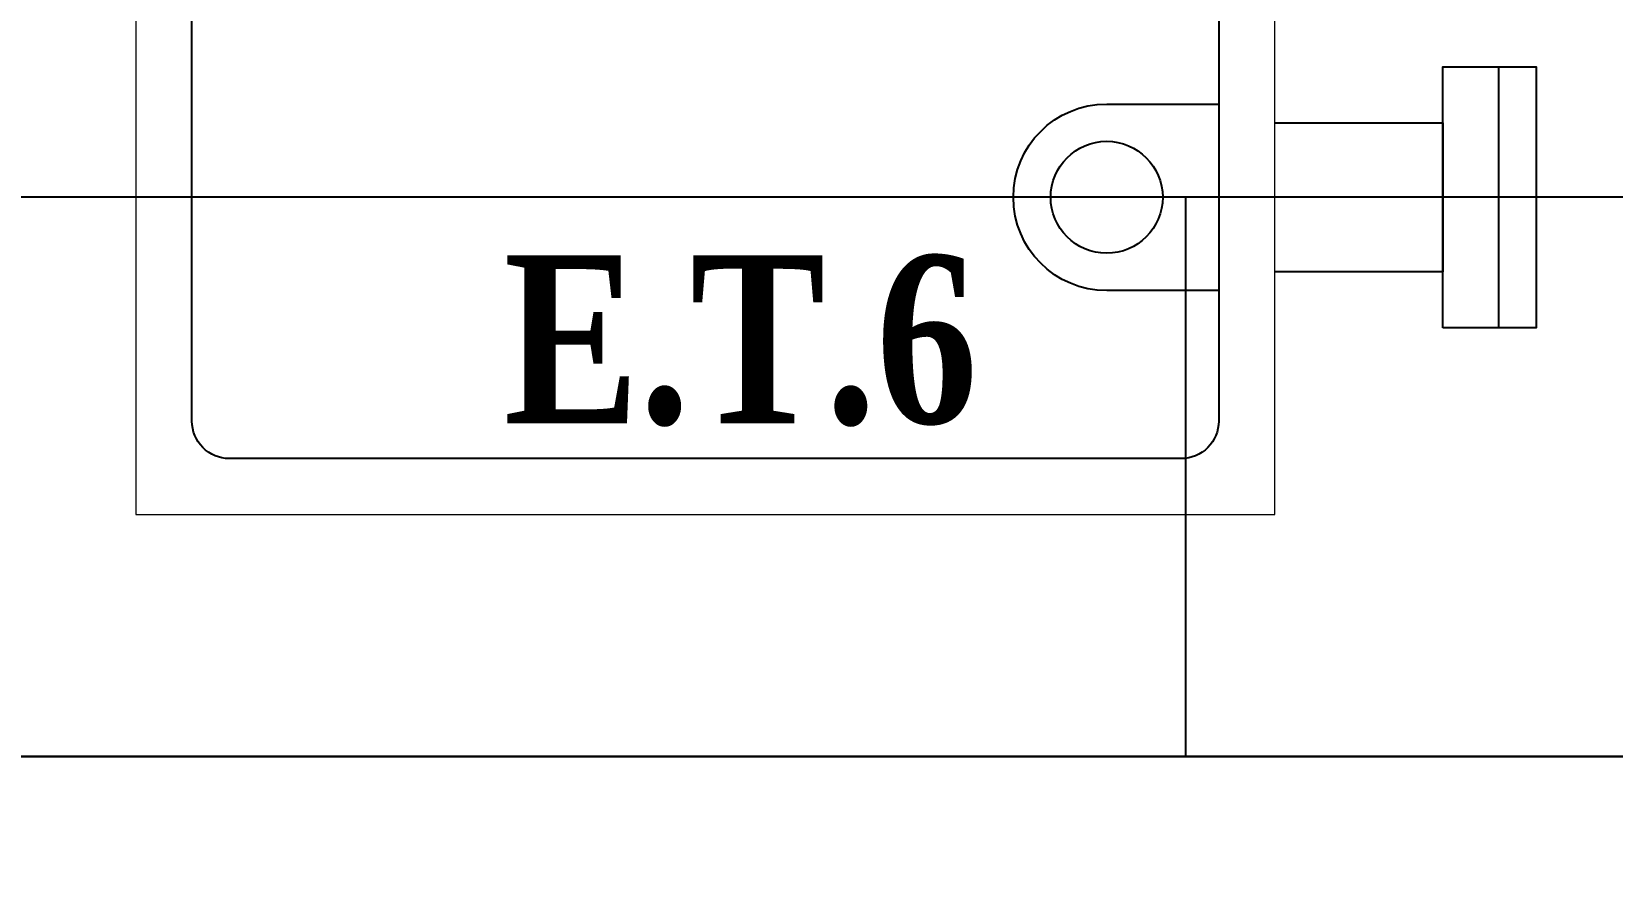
# Model space of a CAD drawing. Header units: millimetres. Extents: x 33350 to 35310, y -217097 to -211540.
# Drawn here: x 33738.2 to 33822.9, y -214610.1 to -214565.2 of the extents above; entities that cross this region are included whole.
import ezdxf
from ezdxf.enums import TextEntityAlignment as Align

# ---------------------------------------------------------------- set-up
doc = ezdxf.new("R2010")
doc.units = ezdxf.units.MM
doc.header["$LTSCALE"] = 60
doc.header["$MEASUREMENT"] = 0
for name, color, linetype, lineweight in [('-DWG_ANA', 7, 'Continuous', 0), ('-DWG_DETAY1', 7, 'Continuous', 25), ('NO', 7, 'Continuous', 0), ('s-depo', 140, 'Continuous', 25)]:
    doc.layers.add(name, color=color, linetype=linetype, lineweight=lineweight)
for name, color, linetype in [('BL-E', 32, 'Continuous'), ('SOĞUK ODA PANELİ', 4, 'Continuous'), ('TEFRIŞ', 223, 'Continuous')]:
    doc.layers.add(name, color=color, linetype=linetype)
doc.styles.add('ROMANS', font='ROMANSTW.SHX', dxfattribs={"width": 0.8})
doc.styles.add('TROMANS', font='ROMANSTW.SHX', dxfattribs={"width": 0.8})

# ---------------------------------------------------------------- blocks, each defined once
blk = doc.blocks.new('1YM-inox2000STR')
at = {"layer": '-DWG_ANA', "color": 0}
for p, q in [((61, 0), (0, 0)), ((0, 0), (0, -34)), ((61, -34), (61, 0)), ((0, -34), (61, -34))]:
    blk.add_line(p, q, dxfattribs=at)
at = {"layer": '-DWG_DETAY1', "color": 0}
blk.add_lwpolyline([(58, -5), (58, -29, -0.414214), (56, -31), (5, -31, -0.414214), (3, -29), (3, -5, -0.414214), (5, -3), (56, -3, -0.414214)], format="xyb", close=True, dxfattribs=at)
for points in [[(-9, -10), (-9, -24), (-14, -24), (-14, -10), (-9, -10)], [(-12, -10), (-12, -24)], [(0, -21), (-9, -21), (-9, -13), (0, -13)], [(10, -35), (6, -35), (6, -37), (10, -37), (10, -35)], [(16, -35), (12, -35), (12, -37), (16, -37), (16, -35)]]:
    blk.add_lwpolyline(points, dxfattribs=at)
for points in [[(3, -12), (9, -12, -1), (9, -22), (3, -22)], [(26, -35), (29, -35, -1.004224), (23, -35), (26, -35)]]:
    blk.add_lwpolyline(points, format="xyb", dxfattribs=at)
blk.add_circle((9, -17), 3, dxfattribs=at)
at = {"layer": 'NO', "linetype": 'Continuous', "style": 'ROMANS', "width": 0.8}
blk.add_attdef('NO', text='', height=10, dxfattribs=at).set_placement((31, -17), align=Align.MIDDLE)
blk = doc.blocks.new('7878')
at = {"layer": 'BL-E', "linetype": 'Continuous'}
blk.add_lwpolyline([(44146.557, -28834.535), (44146.557, -29019.535), (44216.557, -29019.535), (44216.557, -28834.535)], close=True, dxfattribs=at)
at = {"layer": 'BL-E', "linetype": 'Continuous', "style": 'ROMANS', "text_generation_flag": 4, "width": 0.8}
blk.add_attdef('NO', text='', height=10, rotation=270, dxfattribs=at).set_placement((44189.265, -28998.355), align=Align.MIDDLE)

msp = doc.modelspace()

# ---------------------------------------------------------------- linework, layer by layer
at = {"layer": 'BL-E', "linetype": 'Continuous'}
for p, q in [((33653.505, -214574.093), (33946.487, -214574.093)), ((33799.996, -214574.093), (33799.996, -214604.026))]:
    msp.add_line(p, q, dxfattribs=at)
at = {"layer": 'SOĞUK ODA PANELİ'}
msp.add_line((33653.505, -214604.093), (33946.487, -214604.093), dxfattribs=at)
for points in [[(33653.505, -214604.093), (33961.487, -214604.093), (33961.487, -214854.093), (33953.487, -214854.093), (33953.487, -214764.093), (33821.505, -214764.093), (33821.505, -214752.093), (33949.487, -214752.093), (33949.487, -214616.093), (33665.505, -214616.093), (33665.505, -214752.093), (33731.505, -214752.093), (33731.505, -214764.093), (33691.505, -214764.093), (33691.505, -214832.093), (33661.505, -214832.093), (33661.505, -215024.093), (33953.487, -215024.093), (33953.487, -214944.093), (33961.487, -214944.093), (33961.487, -215239.092)], [(33653.505, -215417.092), (33653.505, -214824.093), (33683.505, -214824.093), (33683.505, -214764.093), (33653.505, -214764.093), (33653.505, -214604.093), (33961.487, -214604.093), (33961.487, -214855.093), (33961.487, -214854.093), (33953.487, -214854.093)]]:
    msp.add_lwpolyline(points, dxfattribs=at)
at = {"layer": 'TEFRIŞ'}
msp.add_line((33946.487, -214604.093), (33653.505, -214604.093), dxfattribs=at)

# ---------------------------------------------------------------- block references
at = {"layer": 'BL-E', "linetype": 'Continuous', "rotation": 180}
msp.add_blockref('1YM-inox2000STR', (33804.776, -214591.127), dxfattribs=at)
at = {"layer": 's-depo', "rotation": 89.99999999999999}
msp.add_blockref('7878', (4818.97, -258750.65), dxfattribs=at)

# ---------------------------------------------------------------- texts
at = {"layer": 'TEFRIŞ', "insert": (33763.484, -214577.234), "char_height": 9, "attachment_point": 1, "style": 'TROMANS'}
msp.add_mtext_dynamic_manual_height_columns('{\\fCentury|b1|i0|c162|p18;\\C7;E.T.6}', width=46.90372, gutter_width=1103.377, heights=[0], dxfattribs=at)

doc.saveas('drawing.dxf')
